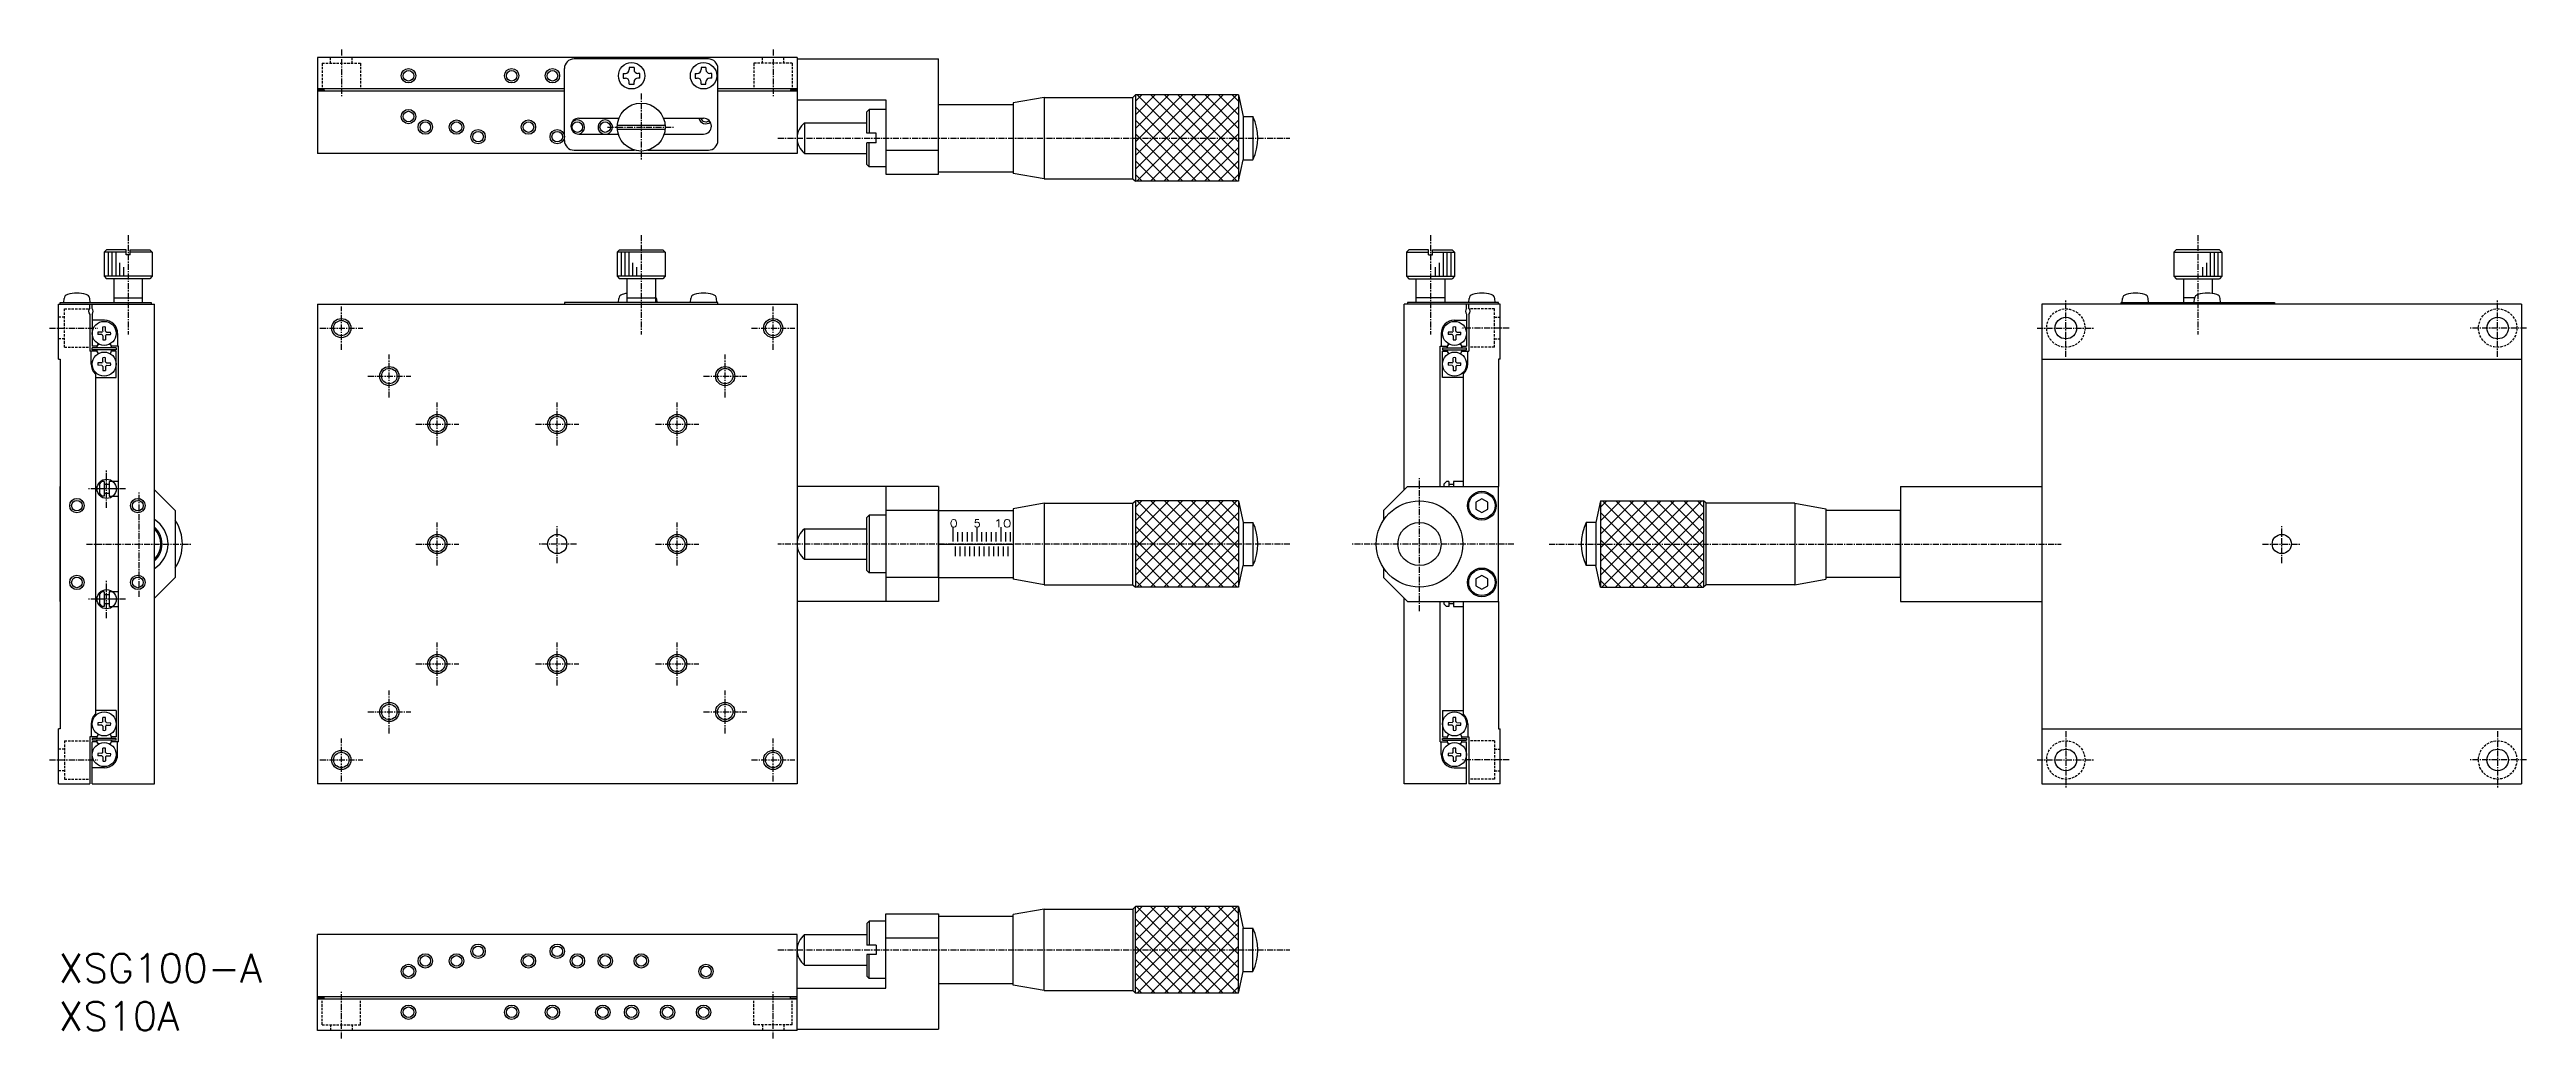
# Model space of a CAD drawing. Extents: x 1627 to 2143, y 388 to 594.
import ezdxf

# ---------------------------------------------------------------- set-up
doc = ezdxf.new("R2010")
doc.units = 0
doc.linetypes.add('CENTER', pattern=[2, 1.25, -0.25, 0.25, -0.25])
doc.linetypes.add('DASHED', pattern=[0.75, 0.5, -0.25])
doc.layers.get('0').update_dxf_attribs({"linetype": 'CONTINUOUS'})
doc.layers.add('CENTER', color=1, linetype='CENTER')
doc.styles.get("Standard").update_dxf_attribs({"font": 'TXT', "bigfont": 'BIGFONT'})

msp = doc.modelspace()

# ---------------------------------------------------------------- linework, layer by layer
at = {"color": 7, "linetype": 'CONTINUOUS'}
for p, q in [((1682.81, 592.3), (1682.81, 572.3)), ((1782.81, 592.3), (1682.81, 592.3)), ((1734.31, 575), (1734.31, 590)), ((1764.31, 592), (1736.31, 592)), ((1746.56, 589), (1746.56, 588)), ((1746.56, 589), (1747.01, 589)), ((1748.81, 590.25), (1747.81, 590.25)), ((1747.81, 590.25), (1747.81, 589.8)), ((1748.81, 590.25), (1748.81, 589.8)), ((1750.06, 589), (1749.61, 589)), ((1750.06, 588), (1750.06, 589)), ((1761.56, 589), (1761.56, 588)), ((1761.56, 589), (1762.01, 589)), ((1763.81, 590.25), (1762.81, 590.25)), ((1762.81, 590.25), (1762.81, 589.8)), ((1763.81, 590.25), (1763.81, 589.8)), ((1765.06, 589), (1764.61, 589)), ((1765.06, 588), (1765.06, 589)), ((1766.31, 575), (1766.31, 590)), ((1782.81, 592.3), (1782.81, 572.3)), ((1782.81, 592), (1812.31, 592)), ((1812.31, 568), (1812.31, 592)), ((1734.31, 585.8), (1682.81, 585.8)), ((1684.21, 585.55), (1682.81, 585.55)), ((1734.31, 585.3), (1682.81, 585.3)), ((1684.21, 585.55), (1684.21, 585.3)), ((1746.56, 588), (1747.01, 588)), ((1747.81, 586.75), (1747.81, 587.2)), ((1747.81, 586.75), (1748.81, 586.75)), ((1748.81, 586.75), (1748.81, 587.2)), ((1750.06, 588), (1749.61, 588)), ((1761.56, 588), (1762.01, 588)), ((1762.81, 586.75), (1762.81, 587.2)), ((1762.81, 586.75), (1763.81, 586.75)), ((1763.81, 586.75), (1763.81, 587.2)), ((1765.06, 588), (1764.61, 588)), ((1782.81, 585.8), (1766.31, 585.8)), ((1782.81, 585.3), (1766.31, 585.3)), ((1781.41, 585.55), (1781.41, 585.3)), ((1781.41, 585.55), (1782.81, 585.55)), ((1782.81, 583.5), (1801.31, 583.5)), ((1801.31, 583.5), (1801.31, 568)), ((1834.31, 584), (1827.81, 582.85)), ((1834.31, 584), (1852.81, 584)), ((1834.31, 584), (1834.31, 567)), ((1852.81, 584), (1853.31, 584.5)), ((1852.81, 567), (1852.81, 584)), ((1874.81, 584.5), (1853.31, 584.5)), ((1874.81, 584.5), (1875.81, 580)), ((1737.31, 579.65), (1745.67, 579.65)), ((1754.96, 579.65), (1763.31, 579.65)), ((1784.38, 578.67), (1797.31, 578.67)), ((1797.31, 581), (1797.81, 581.5)), ((1797.31, 576.5), (1797.31, 581)), ((1801.31, 581.5), (1797.81, 581.5)), ((1812.31, 582.5), (1827.81, 582.5)), ((1827.81, 582.85), (1827.81, 568.14)), ((1875.81, 580), (1875.81, 571)), ((1875.81, 580), (1877.81, 580)), ((1737.31, 576.35), (1745.53, 576.35)), ((1745.33, 578.2), (1755.3, 578.2)), ((1745.33, 577.4), (1755.3, 577.4)), ((1755.1, 576.35), (1763.31, 576.35)), ((1799.31, 576.5), (1797.31, 576.5)), ((1797.31, 570), (1797.31, 574.5)), ((1799.31, 574.5), (1797.31, 574.5)), ((1799.31, 574.5), (1799.31, 576.5)), ((1782.81, 572.3), (1682.81, 572.3)), ((1736.31, 573), (1748.91, 573)), ((1751.71, 573), (1764.31, 573)), ((1784.38, 572.32), (1797.31, 572.32)), ((1797.81, 569.5), (1797.31, 570)), ((1801.31, 569.5), (1797.81, 569.5)), ((1801.31, 573), (1812.31, 573)), ((1801.31, 568), (1812.31, 568)), ((1812.31, 568.5), (1827.81, 568.5)), ((1834.31, 567), (1827.81, 568.14)), ((1874.81, 566.5), (1875.81, 571)), ((1875.81, 571), (1877.81, 571)), ((1834.31, 567), (1852.81, 567)), ((1852.81, 567), (1853.31, 566.5)), ((1874.81, 566.5), (1853.31, 566.5)), ((1638.89, 552.21), (1638.39, 551.71)), ((1638.39, 551.71), (1638.39, 546.71)), ((1642.99, 552.21), (1638.89, 552.21)), ((1642.99, 551.21), (1642.99, 552.21)), ((1643.79, 551.21), (1642.99, 551.21)), ((1643.79, 552.21), (1647.89, 552.21)), ((1643.79, 551.21), (1643.79, 552.21)), ((1647.89, 552.21), (1648.39, 551.71)), ((1648.39, 551.71), (1648.39, 546.71)), ((1745.81, 552.21), (1745.31, 551.71)), ((1745.31, 551.71), (1745.31, 546.71)), ((1745.81, 552.21), (1754.81, 552.21)), ((1754.81, 552.21), (1755.31, 551.71)), ((1755.31, 551.71), (1755.31, 546.71)), ((1910.33, 552.21), (1909.83, 551.71)), ((1909.83, 551.71), (1909.83, 546.71)), ((1914.43, 552.21), (1910.33, 552.21)), ((1914.43, 551.21), (1914.43, 552.21)), ((1914.43, 551.21), (1915.23, 551.21)), ((1915.23, 552.21), (1919.33, 552.21)), ((1915.23, 551.21), (1915.23, 552.21)), ((1919.33, 552.21), (1919.83, 551.71)), ((1919.83, 551.71), (1919.83, 546.71)), ((2070.25, 552.21), (2069.75, 551.71)), ((2069.75, 551.71), (2069.75, 546.71)), ((2079.25, 552.21), (2070.25, 552.21)), ((2079.25, 552.21), (2079.75, 551.71)), ((2079.75, 551.71), (2079.75, 546.71)), ((1638.39, 546.71), (1638.89, 546.21)), ((1647.89, 546.21), (1638.89, 546.21)), ((1640.39, 546.21), (1640.39, 541.21)), ((1640.39, 542.21), (1646.39, 542.21)), ((1646.39, 541.21), (1646.39, 546.21)), ((1648.39, 546.71), (1647.89, 546.21)), ((1745.31, 546.71), (1745.81, 546.21)), ((1754.81, 546.21), (1745.81, 546.21)), ((1747.31, 546.21), (1747.31, 541.21)), ((1747.31, 542.21), (1753.31, 542.21)), ((1753.31, 546.21), (1753.31, 541.21)), ((1755.31, 546.71), (1754.81, 546.21)), ((1909.83, 546.71), (1910.33, 546.21)), ((1910.33, 546.21), (1919.33, 546.21)), ((1911.83, 541.21), (1911.83, 546.21)), ((1917.83, 542.21), (1911.83, 542.21)), ((1917.83, 546.21), (1917.83, 541.21)), ((1919.83, 546.71), (1919.33, 546.21)), ((2069.75, 546.71), (2070.25, 546.21)), ((2070.25, 546.21), (2079.25, 546.21)), ((2071.75, 546.21), (2071.75, 541.21)), ((2074.1, 542.21), (2071.75, 542.21)), ((2077.75, 546.21), (2077.75, 543.14)), ((2079.75, 546.71), (2079.25, 546.21)), ((1628.89, 540.91), (1648.89, 540.91)), ((1628.89, 529.41), (1628.89, 540.91)), ((1629.19, 541.21), (1648.19, 541.21)), ((1629.19, 540.91), (1629.19, 541.21)), ((1629.94, 541.21), (1630.02, 542.06)), ((1635.44, 541.21), (1635.37, 542.06)), ((1635.39, 540.07), (1635.39, 540.91)), ((1635.39, 538.75), (1635.39, 531.11)), ((1635.89, 540.01), (1635.89, 540.91)), ((1635.89, 538.81), (1635.89, 532.11)), ((1638.44, 537.56), (1635.89, 537.56)), ((1648.19, 541.21), (1648.19, 540.91)), ((1648.89, 440.91), (1648.89, 540.91)), ((1682.81, 540.91), (1682.81, 440.91)), ((1682.81, 540.91), (1782.81, 540.91)), ((1766.31, 541.21), (1734.31, 541.21)), ((1734.31, 541.21), (1734.31, 540.91)), ((1745.56, 541.21), (1745.64, 542.06)), ((1753.5, 541.98), (1753.56, 541.21)), ((1760.56, 541.21), (1760.64, 542.06)), ((1766.06, 541.21), (1765.99, 542.06)), ((1766.31, 540.91), (1766.31, 541.21)), ((1782.81, 540.91), (1782.81, 440.91)), ((1929.33, 540.91), (1909.33, 540.91)), ((1909.33, 502.21), (1909.33, 540.91)), ((1929.03, 541.21), (1910.03, 541.21)), ((1910.03, 541.21), (1910.03, 540.91)), ((1919.78, 537.56), (1922.33, 537.56)), ((1922.33, 540.01), (1922.33, 540.91)), ((1922.33, 538.81), (1922.33, 532.11)), ((1922.78, 541.21), (1922.86, 542.06)), ((1922.83, 540.07), (1922.83, 540.91)), ((1922.83, 538.75), (1922.83, 531.11)), ((1928.28, 541.21), (1928.21, 542.06)), ((1929.03, 540.91), (1929.03, 541.21)), ((1929.33, 529.41), (1929.33, 540.91)), ((2042.25, 540.91), (2042.25, 440.91)), ((2142.25, 540.91), (2042.25, 540.91)), ((2058.75, 541.21), (2090.75, 541.21)), ((2058.75, 540.91), (2058.75, 541.21)), ((2059, 541.21), (2059.08, 542.06)), ((2064.5, 541.21), (2064.43, 542.06)), ((2074, 541.21), (2074.08, 542.06)), ((2079.5, 541.21), (2079.43, 542.06)), ((2090.75, 541.21), (2090.75, 540.91)), ((2142.25, 540.91), (2142.25, 440.91)), ((1636.84, 532.11), (1635.89, 532.11)), ((1635.89, 531.41), (1635.89, 531.81)), ((1640.89, 531.81), (1635.89, 531.81)), ((1637.01, 532.41), (1636.84, 532.11)), ((1637.89, 535.09), (1637.07, 535.07)), ((1637.89, 534.54), (1637.07, 534.55)), ((1637.89, 535.09), (1638.06, 535.16)), ((1637.89, 534.54), (1638.06, 534.46)), ((1638.12, 535.29), (1638.06, 535.16)), ((1638.12, 534.33), (1638.06, 534.46)), ((1638.12, 535.29), (1638.13, 536.14)), ((1638.12, 534.33), (1638.13, 533.49)), ((1638.67, 535.29), (1638.65, 536.14)), ((1638.67, 534.33), (1638.65, 533.49)), ((1638.67, 535.29), (1638.73, 535.16)), ((1638.67, 534.33), (1638.73, 534.46)), ((1638.89, 535.09), (1638.73, 535.16)), ((1638.89, 534.54), (1638.73, 534.46)), ((1638.89, 535.09), (1639.72, 535.07)), ((1638.89, 534.54), (1639.72, 534.55)), ((1639.77, 532.41), (1639.94, 532.11)), ((1641.39, 532.11), (1639.94, 532.11)), ((1640.89, 531.81), (1640.89, 531.41)), ((1641.19, 534.81), (1641.19, 532.11)), ((1641.39, 449.71), (1641.39, 532.11)), ((1916.83, 502.91), (1916.83, 532.11)), ((1916.83, 532.11), (1918.28, 532.11)), ((1917.03, 534.81), (1917.03, 532.11)), ((1917.33, 531.81), (1917.33, 531.41)), ((1917.33, 531.81), (1922.33, 531.81)), ((1918.45, 532.41), (1918.28, 532.11)), ((1919.33, 535.09), (1918.51, 535.07)), ((1919.33, 534.54), (1918.51, 534.55)), ((1919.33, 535.09), (1919.5, 535.16)), ((1919.33, 534.54), (1919.5, 534.46)), ((1919.56, 535.29), (1919.5, 535.16)), ((1919.56, 534.33), (1919.5, 534.46)), ((1919.56, 535.29), (1919.57, 536.14)), ((1919.56, 534.33), (1919.57, 533.49)), ((1920.11, 535.29), (1920.09, 536.14)), ((1920.11, 534.33), (1920.09, 533.49)), ((1920.11, 535.29), (1920.17, 535.16)), ((1920.11, 534.33), (1920.17, 534.46)), ((1920.33, 535.09), (1920.17, 535.16)), ((1920.33, 534.54), (1920.17, 534.46)), ((1920.33, 535.09), (1921.16, 535.07)), ((1920.33, 534.54), (1921.16, 534.55)), ((1921.21, 532.41), (1921.38, 532.11)), ((1921.38, 532.11), (1922.33, 532.11)), ((1922.33, 531.41), (1922.33, 531.81)), ((1628.89, 529.41), (1629.24, 529.41)), ((1629.24, 529.41), (1629.24, 452.41)), ((1636.84, 531.11), (1635.39, 531.11)), ((1635.64, 528.41), (1635.64, 531.11)), ((1640.89, 531.41), (1635.89, 531.41)), ((1637.01, 530.82), (1636.84, 531.11)), ((1637.89, 528.69), (1637.07, 528.67)), ((1637.89, 528.14), (1637.07, 528.15)), ((1637.89, 528.69), (1638.06, 528.76)), ((1637.89, 528.14), (1638.06, 528.06)), ((1638.12, 528.89), (1638.06, 528.76)), ((1638.12, 527.93), (1638.06, 528.06)), ((1638.12, 528.89), (1638.13, 529.74)), ((1638.12, 527.93), (1638.13, 527.09)), ((1638.67, 528.89), (1638.65, 529.74)), ((1638.67, 527.93), (1638.65, 527.09)), ((1638.67, 528.89), (1638.73, 528.76)), ((1638.67, 527.93), (1638.73, 528.06)), ((1638.89, 528.69), (1638.73, 528.76)), ((1638.89, 528.14), (1638.73, 528.06)), ((1638.89, 528.69), (1639.72, 528.67)), ((1638.89, 528.14), (1639.72, 528.15)), ((1639.77, 530.82), (1639.94, 531.11)), ((1640.89, 531.11), (1639.94, 531.11)), ((1640.89, 525.61), (1640.89, 531.11)), ((1917.33, 531.41), (1922.33, 531.41)), ((1917.33, 531.11), (1918.28, 531.11)), ((1917.33, 525.61), (1917.33, 531.11)), ((1918.45, 530.82), (1918.28, 531.11)), ((1919.33, 528.69), (1918.51, 528.67)), ((1919.33, 528.14), (1918.51, 528.15)), ((1919.33, 528.69), (1919.5, 528.76)), ((1919.33, 528.14), (1919.5, 528.06)), ((1919.56, 528.89), (1919.5, 528.76)), ((1919.56, 527.93), (1919.5, 528.06)), ((1919.56, 528.89), (1919.57, 529.74)), ((1919.56, 527.93), (1919.57, 527.09)), ((1920.11, 528.89), (1920.09, 529.74)), ((1920.11, 527.93), (1920.09, 527.09)), ((1920.11, 528.89), (1920.17, 528.76)), ((1920.11, 527.93), (1920.17, 528.06)), ((1920.33, 528.69), (1920.17, 528.76)), ((1920.33, 528.14), (1920.17, 528.06)), ((1920.33, 528.69), (1921.16, 528.67)), ((1920.33, 528.14), (1921.16, 528.15)), ((1921.21, 530.82), (1921.38, 531.11)), ((1921.38, 531.11), (1922.83, 531.11)), ((1922.58, 528.41), (1922.58, 531.11)), ((1928.98, 529.41), (1928.98, 502.91)), ((1929.33, 529.41), (1928.98, 529.41)), ((2042.25, 529.41), (2142.25, 529.41)), ((1636.59, 526.33), (1636.59, 455.49)), ((1636.59, 525.61), (1640.89, 525.61)), ((1921.63, 525.61), (1917.33, 525.61)), ((1921.63, 526.33), (1921.63, 502.91)), ((1629.19, 502.91), (1629.24, 502.91)), ((1629.19, 478.91), (1629.19, 502.91)), ((1637.39, 503.41), (1637.89, 503.91)), ((1637.39, 503.41), (1637.39, 501.41)), ((1637.39, 501.41), (1637.89, 500.91)), ((1638.39, 503.91), (1637.89, 503.91)), ((1638.39, 500.91), (1637.89, 500.91)), ((1638.39, 503.91), (1638.39, 500.91)), ((1638.39, 503.41), (1639.39, 503.41)), ((1639.39, 501.41), (1638.39, 501.41)), ((1641.39, 503.91), (1639.39, 503.91)), ((1639.39, 503.91), (1639.39, 500.91)), ((1639.39, 500.91), (1641.39, 500.91)), ((1653.19, 497.91), (1648.89, 502.21)), ((1812.31, 502.91), (1782.81, 502.91)), ((1801.31, 502.91), (1801.31, 478.91)), ((1812.31, 502.91), (1812.31, 478.91)), ((1905.03, 497.91), (1910.03, 502.91)), ((1910.03, 502.91), (1929.03, 502.91)), ((1917.63, 503.41), (1918.13, 503.91)), ((1917.63, 503.41), (1917.63, 502.91)), ((1918.63, 503.91), (1918.13, 503.91)), ((1918.63, 503.91), (1918.63, 502.91)), ((1918.63, 503.41), (1919.63, 503.41)), ((1919.63, 503.91), (1919.63, 502.91)), ((1921.63, 503.91), (1919.63, 503.91)), ((1929.03, 478.91), (1929.03, 502.91)), ((2012.75, 502.91), (2012.75, 478.91)), ((2012.75, 502.91), (2042.25, 502.91)), ((1653.19, 497.91), (1653.19, 483.91)), ((1797.31, 496.41), (1797.81, 496.91)), ((1797.31, 485.41), (1797.31, 496.41)), ((1801.31, 496.91), (1797.81, 496.91)), ((1812.31, 497.91), (1801.31, 497.91)), ((1812.31, 483.91), (1812.31, 497.91)), ((1812.31, 497.91), (1827.81, 497.91)), ((1834.31, 499.41), (1827.81, 498.27)), ((1827.81, 498.27), (1827.81, 483.56)), ((1834.31, 499.41), (1852.81, 499.41)), ((1834.31, 499.41), (1834.31, 482.41)), ((1852.81, 499.41), (1853.31, 499.91)), ((1852.81, 482.41), (1852.81, 499.41)), ((1874.81, 499.91), (1853.31, 499.91)), ((1874.81, 499.91), (1875.81, 495.41)), ((1905.03, 497.91), (1905.03, 495.89)), ((1925.53, 500.36), (1924.28, 499.63)), ((1924.28, 499.63), (1924.28, 498.19)), ((1924.28, 498.19), (1925.53, 497.47)), ((1926.78, 499.63), (1925.53, 500.36)), ((1925.53, 497.47), (1926.78, 498.19)), ((1926.78, 498.19), (1926.78, 499.63)), ((1950.25, 499.91), (1949.25, 495.41)), ((1950.25, 499.91), (1971.75, 499.91)), ((1972.25, 499.41), (1971.75, 499.91)), ((1972.25, 482.41), (1972.25, 499.41)), ((1990.75, 499.41), (1972.25, 499.41)), ((1990.75, 499.41), (1990.75, 482.41)), ((1990.75, 499.41), (1997.25, 498.27)), ((1997.25, 498.27), (1997.25, 483.56)), ((2012.75, 497.91), (1997.25, 497.91)), ((2012.75, 483.91), (2012.75, 497.91)), ((1784.38, 494.09), (1797.31, 494.09)), ((1875.81, 495.41), (1875.81, 486.41)), ((1875.81, 495.41), (1877.81, 495.41)), ((1949.25, 495.41), (1947.25, 495.41)), ((1949.25, 495.41), (1949.25, 486.41)), ((1784.38, 487.74), (1797.31, 487.74)), ((1797.81, 484.91), (1797.31, 485.41)), ((1874.81, 481.91), (1875.81, 486.41)), ((1875.81, 486.41), (1877.81, 486.41)), ((1905.03, 485.94), (1905.03, 483.91)), ((1949.25, 486.41), (1947.25, 486.41)), ((1950.25, 481.91), (1949.25, 486.41)), ((1637.39, 480.41), (1637.89, 480.91)), ((1637.39, 480.41), (1637.39, 478.41)), ((1638.39, 480.91), (1637.89, 480.91)), ((1638.39, 480.91), (1638.39, 477.91)), ((1638.39, 480.41), (1639.39, 480.41)), ((1641.39, 480.91), (1639.39, 480.91)), ((1639.39, 480.91), (1639.39, 477.91)), ((1648.89, 479.61), (1653.19, 483.91)), ((1801.31, 484.91), (1797.81, 484.91)), ((1812.31, 483.91), (1801.31, 483.91)), ((1812.31, 483.91), (1827.81, 483.91)), ((1834.31, 482.41), (1827.81, 483.56)), ((1834.31, 482.41), (1852.81, 482.41)), ((1852.81, 482.41), (1853.31, 481.91)), ((1874.81, 481.91), (1853.31, 481.91)), ((1910.03, 478.91), (1905.03, 483.91)), ((1925.53, 484.36), (1924.28, 483.63)), ((1924.28, 483.63), (1924.28, 482.19)), ((1924.28, 482.19), (1925.53, 481.47)), ((1926.78, 483.63), (1925.53, 484.36)), ((1925.53, 481.47), (1926.78, 482.19)), ((1926.78, 482.19), (1926.78, 483.63)), ((1950.25, 481.91), (1971.75, 481.91)), ((1972.25, 482.41), (1971.75, 481.91)), ((1990.75, 482.41), (1972.25, 482.41)), ((1990.75, 482.41), (1997.25, 483.56)), ((2012.75, 483.91), (1997.25, 483.91)), ((1629.19, 478.91), (1629.24, 478.91)), ((1637.39, 478.41), (1637.89, 477.91)), ((1638.39, 477.91), (1637.89, 477.91)), ((1639.39, 478.41), (1638.39, 478.41)), ((1639.39, 477.91), (1641.39, 477.91)), ((1812.31, 478.91), (1782.81, 478.91)), ((1909.33, 440.91), (1909.33, 479.61)), ((1910.03, 478.91), (1929.03, 478.91)), ((1916.83, 449.71), (1916.83, 478.91)), ((1917.63, 478.91), (1917.63, 478.41)), ((1917.63, 478.41), (1918.13, 477.91)), ((1918.63, 477.91), (1918.13, 477.91)), ((1918.63, 478.91), (1918.63, 477.91)), ((1919.63, 478.41), (1918.63, 478.41)), ((1919.63, 478.91), (1919.63, 477.91)), ((1919.63, 477.91), (1921.63, 477.91)), ((1921.63, 478.91), (1921.63, 455.49)), ((1928.98, 478.91), (1928.98, 452.41)), ((2012.75, 478.91), (2042.25, 478.91)), ((1640.89, 456.21), (1636.59, 456.21)), ((1638.12, 453.89), (1638.13, 454.74)), ((1638.67, 453.89), (1638.65, 454.74)), ((1640.89, 456.21), (1640.89, 450.71)), ((1917.33, 456.21), (1917.33, 450.71)), ((1917.33, 456.21), (1921.63, 456.21)), ((1919.56, 453.89), (1919.57, 454.74)), ((1920.11, 453.89), (1920.09, 454.74)), ((1628.89, 440.91), (1628.89, 452.41)), ((1629.24, 452.41), (1628.89, 452.41)), ((1636.84, 450.71), (1635.39, 450.71)), ((1635.39, 450.71), (1635.39, 440.91)), ((1635.64, 453.41), (1635.64, 450.71)), ((1635.89, 450.41), (1635.89, 450.01)), ((1640.89, 450.41), (1635.89, 450.41)), ((1640.89, 450.01), (1635.89, 450.01)), ((1636.84, 449.71), (1635.89, 449.71)), ((1635.89, 440.91), (1635.89, 449.71)), ((1637.01, 451.01), (1636.84, 450.71)), ((1637.01, 449.42), (1636.84, 449.71)), ((1637.89, 453.69), (1637.07, 453.67)), ((1637.89, 453.14), (1637.07, 453.15)), ((1637.89, 453.69), (1638.06, 453.76)), ((1637.89, 453.14), (1638.06, 453.06)), ((1638.12, 453.89), (1638.06, 453.76)), ((1638.12, 452.93), (1638.06, 453.06)), ((1638.12, 452.93), (1638.13, 452.09)), ((1638.67, 452.93), (1638.65, 452.09)), ((1638.67, 453.89), (1638.73, 453.76)), ((1638.67, 452.93), (1638.73, 453.06)), ((1638.89, 453.69), (1638.73, 453.76)), ((1638.89, 453.14), (1638.73, 453.06)), ((1638.89, 453.69), (1639.72, 453.67)), ((1638.89, 453.14), (1639.72, 453.15)), ((1639.77, 451.01), (1639.94, 450.71)), ((1639.77, 449.42), (1639.94, 449.71)), ((1640.89, 450.71), (1639.94, 450.71)), ((1641.39, 449.71), (1639.94, 449.71)), ((1640.89, 450.01), (1640.89, 450.41)), ((1641.19, 447.01), (1641.19, 449.71)), ((1916.83, 449.71), (1918.28, 449.71)), ((1917.03, 447.01), (1917.03, 449.71)), ((1917.33, 450.71), (1918.28, 450.71)), ((1917.33, 450.01), (1917.33, 450.41)), ((1917.33, 450.41), (1922.33, 450.41)), ((1917.33, 450.01), (1922.33, 450.01)), ((1918.45, 451.01), (1918.28, 450.71)), ((1918.45, 449.42), (1918.28, 449.71)), ((1919.33, 453.69), (1918.51, 453.67)), ((1919.33, 453.14), (1918.51, 453.15)), ((1919.33, 453.69), (1919.5, 453.76)), ((1919.33, 453.14), (1919.5, 453.06)), ((1919.56, 453.89), (1919.5, 453.76)), ((1919.56, 452.93), (1919.5, 453.06)), ((1919.56, 452.93), (1919.57, 452.09)), ((1920.11, 452.93), (1920.09, 452.09)), ((1920.11, 453.89), (1920.17, 453.76)), ((1920.11, 452.93), (1920.17, 453.06)), ((1920.33, 453.69), (1920.17, 453.76)), ((1920.33, 453.14), (1920.17, 453.06)), ((1920.33, 453.69), (1921.16, 453.67)), ((1920.33, 453.14), (1921.16, 453.15)), ((1921.21, 451.01), (1921.38, 450.71)), ((1921.21, 449.42), (1921.38, 449.71)), ((1921.38, 450.71), (1922.83, 450.71)), ((1921.38, 449.71), (1922.33, 449.71)), ((1922.33, 450.41), (1922.33, 450.01)), ((1922.33, 440.91), (1922.33, 449.71)), ((1922.58, 453.41), (1922.58, 450.71)), ((1922.83, 450.71), (1922.83, 440.91)), ((1928.98, 452.41), (1929.33, 452.41)), ((1929.33, 440.91), (1929.33, 452.41)), ((2042.25, 452.41), (2142.25, 452.41)), ((1638.44, 444.26), (1635.89, 444.26)), ((1637.89, 447.29), (1637.07, 447.27)), ((1637.89, 446.74), (1637.07, 446.75)), ((1637.89, 447.29), (1638.06, 447.36)), ((1637.89, 446.74), (1638.06, 446.66)), ((1638.12, 447.49), (1638.06, 447.36)), ((1638.12, 446.53), (1638.06, 446.66)), ((1638.12, 447.49), (1638.13, 448.34)), ((1638.12, 446.53), (1638.13, 445.69)), ((1638.67, 447.49), (1638.65, 448.34)), ((1638.67, 446.53), (1638.65, 445.69)), ((1638.67, 447.49), (1638.73, 447.36)), ((1638.67, 446.53), (1638.73, 446.66)), ((1638.89, 447.29), (1638.73, 447.36)), ((1638.89, 446.74), (1638.73, 446.66)), ((1638.89, 447.29), (1639.72, 447.27)), ((1638.89, 446.74), (1639.72, 446.75)), ((1919.33, 447.29), (1918.51, 447.27)), ((1919.33, 446.74), (1918.51, 446.75)), ((1919.33, 447.29), (1919.5, 447.36)), ((1919.33, 446.74), (1919.5, 446.66)), ((1919.56, 447.49), (1919.5, 447.36)), ((1919.56, 446.53), (1919.5, 446.66)), ((1919.56, 447.49), (1919.57, 448.34)), ((1919.56, 446.53), (1919.57, 445.69)), ((1919.78, 444.26), (1922.33, 444.26)), ((1920.11, 447.49), (1920.09, 448.34)), ((1920.11, 446.53), (1920.09, 445.69)), ((1920.11, 447.49), (1920.17, 447.36)), ((1920.11, 446.53), (1920.17, 446.66)), ((1920.33, 447.29), (1920.17, 447.36)), ((1920.33, 446.74), (1920.17, 446.66)), ((1920.33, 447.29), (1921.16, 447.27)), ((1920.33, 446.74), (1921.16, 446.75)), ((1628.89, 440.91), (1635.39, 440.91)), ((1635.89, 440.91), (1648.89, 440.91)), ((1782.81, 440.91), (1682.81, 440.91)), ((1922.33, 440.91), (1909.33, 440.91)), ((1929.33, 440.91), (1922.83, 440.91)), ((2042.25, 440.91), (2142.25, 440.91)), ((1801.31, 398.33), (1801.31, 413.83)), ((1801.31, 413.83), (1812.31, 413.83)), ((1812.31, 413.83), (1812.31, 389.83)), ((1812.31, 413.33), (1827.81, 413.33)), ((1834.31, 414.83), (1827.81, 413.68)), ((1827.81, 398.97), (1827.81, 413.68)), ((1834.31, 414.83), (1852.81, 414.83)), ((1834.31, 397.83), (1834.31, 414.83)), ((1852.81, 414.83), (1853.31, 415.33)), ((1852.81, 414.83), (1852.81, 397.83)), ((1874.81, 415.33), (1853.31, 415.33)), ((1874.81, 415.33), (1875.81, 410.83)), ((1682.81, 389.53), (1682.81, 409.53)), ((1782.81, 409.53), (1682.81, 409.53)), ((1782.81, 389.53), (1782.81, 409.53)), ((1784.38, 409.5), (1797.31, 409.5)), ((1797.81, 412.33), (1797.31, 411.83)), ((1797.31, 411.83), (1797.31, 407.33)), ((1801.31, 412.33), (1797.81, 412.33)), ((1801.31, 408.83), (1812.31, 408.83)), ((1875.81, 401.83), (1875.81, 410.83)), ((1875.81, 410.83), (1877.81, 410.83)), ((1784.38, 403.15), (1797.31, 403.15)), ((1799.31, 407.33), (1797.31, 407.33)), ((1797.31, 405.33), (1797.31, 400.83)), ((1799.31, 405.33), (1797.31, 405.33)), ((1799.31, 407.33), (1799.31, 405.33)), ((1782.81, 398.33), (1801.31, 398.33)), ((1797.31, 400.83), (1797.81, 400.33)), ((1801.31, 400.33), (1797.81, 400.33)), ((1812.31, 399.33), (1827.81, 399.33)), ((1834.31, 397.83), (1827.81, 398.97)), ((1834.31, 397.83), (1852.81, 397.83)), ((1852.81, 397.83), (1853.31, 397.33)), ((1874.81, 397.33), (1875.81, 401.83)), ((1875.81, 401.83), (1877.81, 401.83)), ((1782.81, 396.53), (1682.81, 396.53)), ((1684.21, 396.28), (1682.81, 396.28)), ((1782.81, 396.03), (1682.81, 396.03)), ((1684.21, 396.28), (1684.21, 396.53)), ((1781.41, 396.28), (1781.41, 396.53)), ((1781.41, 396.28), (1782.81, 396.28)), ((1874.81, 397.33), (1853.31, 397.33)), ((1782.81, 389.53), (1682.81, 389.53)), ((1782.81, 389.83), (1812.31, 389.83))]:
    msp.add_line(p, q, dxfattribs=at)
at = {"color": 3, "linetype": 'DASHED'}
for p, q in [((1683.81, 591.1), (1683.81, 585.8)), ((1683.81, 591.1), (1691.81, 591.1)), ((1685.56, 591.1), (1685.56, 592.3)), ((1690.06, 591.1), (1690.06, 592.3)), ((1691.81, 591.1), (1691.81, 585.8)), ((1773.81, 591.1), (1773.81, 585.8)), ((1781.81, 591.1), (1773.81, 591.1)), ((1775.56, 591.1), (1775.56, 592.3)), ((1780.06, 591.1), (1780.06, 592.3)), ((1781.81, 591.1), (1781.81, 585.8)), ((1630.09, 538.16), (1628.89, 538.16)), ((1630.09, 539.91), (1635.28, 539.91)), ((1630.09, 531.91), (1630.09, 539.91)), ((1928.13, 539.91), (1922.95, 539.91)), ((1928.13, 531.91), (1928.13, 539.91)), ((1928.13, 538.16), (1929.33, 538.16)), ((1630.09, 533.66), (1628.89, 533.66)), ((1630.09, 531.91), (1635.39, 531.91)), ((1928.13, 531.91), (1922.83, 531.91)), ((1928.13, 533.66), (1929.33, 533.66)), ((1630.09, 449.91), (1635.39, 449.91)), ((1630.09, 449.91), (1630.09, 441.91)), ((1928.13, 449.91), (1922.83, 449.91)), ((1928.13, 449.91), (1928.13, 441.91)), ((1630.09, 448.16), (1628.89, 448.16)), ((1928.13, 448.16), (1929.33, 448.16)), ((1630.09, 443.66), (1628.89, 443.66)), ((1630.09, 441.91), (1635.39, 441.91)), ((1928.13, 441.91), (1922.83, 441.91)), ((1928.13, 443.66), (1929.33, 443.66)), ((1683.81, 390.73), (1683.81, 396.03)), ((1691.81, 390.73), (1691.81, 396.03)), ((1773.81, 390.73), (1773.81, 396.03)), ((1781.81, 390.73), (1781.81, 396.03)), ((1683.81, 390.73), (1691.81, 390.73)), ((1685.56, 390.73), (1685.56, 389.53)), ((1690.06, 390.73), (1690.06, 389.53)), ((1781.81, 390.73), (1773.81, 390.73)), ((1775.56, 390.73), (1775.56, 389.53)), ((1780.06, 390.73), (1780.06, 389.53))]:
    msp.add_line(p, q, dxfattribs=at)
at = {"color": 3, "linetype": 'CONTINUOUS'}
for p, q in [((1853.31, 583.18), (1854.63, 584.5)), ((1853.31, 580.35), (1857.46, 584.5)), ((1853.31, 577.52), (1860.29, 584.5)), ((1853.31, 574.7), (1863.12, 584.5)), ((1853.31, 571.87), (1865.94, 584.5)), ((1853.31, 569.04), (1868.77, 584.5)), ((1853.31, 584.5), (1853.31, 566.5)), ((1853.6, 566.5), (1871.6, 584.5)), ((1853.7, 584.5), (1871.7, 566.5)), ((1856.43, 566.5), (1874.43, 584.5)), ((1856.53, 584.5), (1874.53, 566.5)), ((1859.36, 584.5), (1874.81, 569.04)), ((1862.18, 584.5), (1874.81, 571.87)), ((1865.01, 584.5), (1874.81, 574.7)), ((1867.84, 584.5), (1874.81, 577.52)), ((1870.67, 584.5), (1874.81, 580.35)), ((1873.5, 584.5), (1874.81, 583.18)), ((1874.81, 584.5), (1874.81, 566.5)), ((1784.38, 578.67), (1784.38, 572.32)), ((1797.81, 581.5), (1797.81, 576.5)), ((1853.31, 582.05), (1868.87, 566.5)), ((1853.31, 579.23), (1866.04, 566.5)), ((1859.26, 566.5), (1874.81, 582.05)), ((1862.09, 566.5), (1874.81, 579.23)), ((1877.81, 580), (1877.81, 571)), ((1797.81, 569.5), (1797.81, 574.5)), ((1853.31, 576.4), (1863.21, 566.5)), ((1853.31, 573.57), (1860.38, 566.5)), ((1864.91, 566.5), (1874.81, 576.4)), ((1867.74, 566.5), (1874.81, 573.57)), ((1853.31, 570.74), (1857.56, 566.5)), ((1853.31, 567.91), (1854.73, 566.5)), ((1870.57, 566.5), (1874.81, 570.74)), ((1873.4, 566.5), (1874.81, 567.91)), ((1642.99, 551.71), (1638.39, 551.71)), ((1639.19, 551.71), (1639.19, 546.71)), ((1639.99, 551.71), (1639.99, 546.71)), ((1640.79, 551.71), (1640.79, 546.71)), ((1641.59, 549.53), (1641.59, 546.71)), ((1642.39, 548.62), (1642.39, 546.71)), ((1648.39, 551.71), (1643.79, 551.71)), ((1755.31, 551.71), (1745.31, 551.71)), ((1746.11, 551.71), (1746.11, 546.71)), ((1746.91, 551.71), (1746.91, 546.71)), ((1747.71, 551.71), (1747.71, 546.71)), ((1748.51, 549.53), (1748.51, 546.71)), ((1749.31, 548.62), (1749.31, 546.71)), ((1909.83, 551.71), (1914.43, 551.71)), ((1915.23, 551.71), (1919.83, 551.71)), ((1915.83, 548.62), (1915.83, 546.71)), ((1916.63, 549.53), (1916.63, 546.71)), ((1917.43, 551.71), (1917.43, 546.71)), ((1918.23, 551.71), (1918.23, 546.71)), ((1919.03, 551.71), (1919.03, 546.71)), ((2069.75, 551.71), (2079.75, 551.71)), ((2075.75, 548.62), (2075.75, 546.71)), ((2076.55, 549.53), (2076.55, 546.71)), ((2077.35, 551.71), (2077.35, 546.71)), ((2078.15, 551.71), (2078.15, 546.71)), ((2078.95, 551.71), (2078.95, 546.71)), ((1648.39, 546.71), (1638.39, 546.71)), ((1755.31, 546.71), (1745.31, 546.71)), ((1909.83, 546.71), (1919.83, 546.71)), ((2069.75, 546.71), (2079.75, 546.71)), ((1797.81, 496.91), (1797.81, 484.91)), ((1853.31, 498.6), (1854.63, 499.91)), ((1853.31, 495.77), (1857.46, 499.91)), ((1853.31, 492.94), (1860.29, 499.91)), ((1853.31, 490.11), (1863.12, 499.91)), ((1853.31, 487.28), (1865.94, 499.91)), ((1853.31, 484.45), (1868.77, 499.91)), ((1853.31, 499.91), (1853.31, 481.91)), ((1853.31, 497.47), (1868.87, 481.91)), ((1853.6, 481.91), (1871.6, 499.91)), ((1853.7, 499.91), (1871.7, 481.91)), ((1856.43, 481.91), (1874.43, 499.91)), ((1856.53, 499.91), (1874.53, 481.91)), ((1859.26, 481.91), (1874.81, 497.47)), ((1859.36, 499.91), (1874.81, 484.45)), ((1862.18, 499.91), (1874.81, 487.28)), ((1865.01, 499.91), (1874.81, 490.11)), ((1867.84, 499.91), (1874.81, 492.94)), ((1870.67, 499.91), (1874.81, 495.77)), ((1873.5, 499.91), (1874.81, 498.6)), ((1874.81, 499.91), (1874.81, 481.91)), ((1951.57, 499.91), (1950.25, 498.6)), ((1954.4, 499.91), (1950.25, 495.77)), ((1957.23, 499.91), (1950.25, 492.94)), ((1960.05, 499.91), (1950.25, 490.11)), ((1962.88, 499.91), (1950.25, 487.28)), ((1965.71, 499.91), (1950.25, 484.45)), ((1950.25, 499.91), (1950.25, 481.91)), ((1965.81, 481.91), (1950.25, 497.47)), ((1968.54, 499.91), (1950.54, 481.91)), ((1968.64, 481.91), (1950.64, 499.91)), ((1971.37, 499.91), (1953.37, 481.91)), ((1971.47, 481.91), (1953.47, 499.91)), ((1971.75, 497.47), (1956.2, 481.91)), ((1971.75, 484.45), (1956.29, 499.91)), ((1971.75, 487.28), (1959.12, 499.91)), ((1971.75, 490.11), (1961.95, 499.91)), ((1971.75, 492.94), (1964.78, 499.91)), ((1971.75, 495.77), (1967.61, 499.91)), ((1971.75, 498.6), (1970.44, 499.91)), ((1971.75, 499.91), (1971.75, 481.91)), ((1784.38, 494.09), (1784.38, 487.74)), ((1812.31, 490.91), (1827.81, 490.91)), ((1815.31, 491.41), (1815.31, 494.41)), ((1816.31, 491.41), (1816.31, 493.41)), ((1817.31, 491.41), (1817.31, 493.41)), ((1818.31, 491.41), (1818.31, 493.41)), ((1819.31, 491.41), (1819.31, 493.41)), ((1820.31, 491.41), (1820.31, 494.41)), ((1821.31, 491.41), (1821.31, 493.41)), ((1822.31, 491.41), (1822.31, 493.41)), ((1823.31, 491.41), (1823.31, 493.41)), ((1824.31, 491.41), (1824.31, 493.41)), ((1825.31, 491.41), (1825.31, 494.41)), ((1826.31, 491.41), (1826.31, 493.41)), ((1827.31, 491.41), (1827.31, 493.41)), ((1853.31, 494.64), (1866.04, 481.91)), ((1853.31, 491.81), (1863.21, 481.91)), ((1862.09, 481.91), (1874.81, 494.64)), ((1864.91, 481.91), (1874.81, 491.81)), ((1877.81, 495.41), (1877.81, 486.41)), ((1947.25, 495.41), (1947.25, 486.41)), ((1962.98, 481.91), (1950.25, 494.64)), ((1960.15, 481.91), (1950.25, 491.81)), ((1971.75, 494.64), (1959.02, 481.91)), ((1971.75, 491.81), (1961.85, 481.91)), ((1815.81, 488.41), (1815.81, 490.41)), ((1816.81, 488.41), (1816.81, 490.41)), ((1817.81, 488.41), (1817.81, 490.41)), ((1818.81, 488.41), (1818.81, 490.41)), ((1819.81, 488.41), (1819.81, 490.41)), ((1820.81, 488.41), (1820.81, 490.41)), ((1821.81, 488.41), (1821.81, 490.41)), ((1822.81, 488.41), (1822.81, 490.41)), ((1822.81, 488.41), (1822.81, 490.41)), ((1823.81, 488.41), (1823.81, 490.41)), ((1824.81, 488.41), (1824.81, 490.41)), ((1825.81, 488.41), (1825.81, 490.41)), ((1826.81, 488.41), (1826.81, 490.41)), ((1826.81, 488.41), (1826.81, 490.41)), ((1853.31, 488.98), (1860.38, 481.91)), ((1853.31, 486.16), (1857.56, 481.91)), ((1867.74, 481.91), (1874.81, 488.98)), ((1870.57, 481.91), (1874.81, 486.16)), ((1957.32, 481.91), (1950.25, 488.98)), ((1954.49, 481.91), (1950.25, 486.16)), ((1971.75, 488.98), (1964.68, 481.91)), ((1971.75, 486.16), (1967.51, 481.91)), ((1853.31, 483.33), (1854.73, 481.91)), ((1873.4, 481.91), (1874.81, 483.33)), ((1951.67, 481.91), (1950.25, 483.33)), ((1971.75, 483.33), (1970.34, 481.91)), ((1853.31, 399.77), (1868.87, 415.33)), ((1853.31, 402.6), (1866.04, 415.33)), ((1853.31, 405.43), (1863.21, 415.33)), ((1853.31, 408.26), (1860.38, 415.33)), ((1853.31, 411.08), (1857.56, 415.33)), ((1853.31, 413.91), (1854.73, 415.33)), ((1853.31, 397.33), (1853.31, 415.33)), ((1853.6, 415.33), (1871.6, 397.33)), ((1853.7, 397.33), (1871.7, 415.33)), ((1856.43, 415.33), (1874.43, 397.33)), ((1856.53, 397.33), (1874.53, 415.33)), ((1859.26, 415.33), (1874.81, 399.77)), ((1862.09, 415.33), (1874.81, 402.6)), ((1864.91, 415.33), (1874.81, 405.43)), ((1867.74, 415.33), (1874.81, 408.26)), ((1870.57, 415.33), (1874.81, 411.08)), ((1873.4, 415.33), (1874.81, 413.91)), ((1874.81, 397.33), (1874.81, 415.33)), ((1784.38, 403.15), (1784.38, 409.5)), ((1797.81, 412.33), (1797.81, 407.33)), ((1853.31, 412.79), (1868.77, 397.33)), ((1853.31, 409.96), (1865.94, 397.33)), ((1859.36, 397.33), (1874.81, 412.79)), ((1862.18, 397.33), (1874.81, 409.96)), ((1877.81, 401.83), (1877.81, 410.83)), ((1797.81, 400.33), (1797.81, 405.33)), ((1853.31, 407.13), (1863.12, 397.33)), ((1853.31, 404.3), (1860.29, 397.33)), ((1865.01, 397.33), (1874.81, 407.13)), ((1867.84, 397.33), (1874.81, 404.3)), ((1853.31, 401.47), (1857.46, 397.33)), ((1853.31, 398.64), (1854.63, 397.33)), ((1870.67, 397.33), (1874.81, 401.47)), ((1873.5, 397.33), (1874.81, 398.64))]:
    msp.add_line(p, q, dxfattribs=at)
for centre, radius in [((1701.81, 588.5), 1.5), ((1723.31, 588.5), 1.5), ((1731.81, 588.5), 1.5), ((1701.81, 580), 1.5), ((1705.31, 577.8), 1.5), ((1711.81, 577.8), 1.5), ((1726.81, 577.8), 1.5), ((1716.31, 575.8), 1.5), ((1732.81, 575.8), 1.5), ((1687.81, 535.91), 2), ((1777.81, 535.91), 2), ((1697.81, 525.91), 2), ((1767.81, 525.91), 2), ((1707.81, 515.91), 2), ((1732.81, 515.91), 2), ((1757.81, 515.91), 2), ((1638.89, 502.41), 2), ((1632.69, 498.91), 1.5), ((1645.39, 498.91), 1.5), ((1707.81, 490.91), 2), ((1757.81, 490.91), 2), ((1632.69, 482.91), 1.5), ((1638.89, 479.41), 2), ((1645.39, 482.91), 1.5), ((1707.81, 465.91), 2), ((1732.81, 465.91), 2), ((1757.81, 465.91), 2), ((1697.81, 455.91), 2), ((1767.81, 455.91), 2), ((1687.81, 445.91), 2), ((1777.81, 445.91), 2), ((1701.81, 401.83), 1.5), ((1705.31, 404.03), 1.5), ((1711.81, 404.03), 1.5), ((1716.31, 406.03), 1.5), ((1726.81, 404.03), 1.5), ((1732.81, 406.03), 1.5), ((1737.01, 404.03), 1.5), ((1742.81, 404.03), 1.5), ((1750.31, 404.03), 1.5), ((1763.81, 401.83), 1.5), ((1701.81, 393.33), 1.5), ((1723.31, 393.33), 1.5), ((1731.81, 393.33), 1.5), ((1742.31, 393.33), 1.5), ((1748.31, 393.33), 1.5), ((1755.81, 393.33), 1.5), ((1763.31, 393.33), 1.5)]:
    msp.add_circle(centre, radius, dxfattribs=at)
at = {"color": 7, "linetype": 'CONTINUOUS'}
for centre, radius in [((1701.81, 588.5), 1.1), ((1723.31, 588.5), 1.1), ((1731.81, 588.5), 1.1), ((1748.31, 588.5), 2.75), ((1763.31, 588.5), 2.75), ((1701.81, 580), 1.1), ((1705.31, 577.8), 1.1), ((1711.81, 577.8), 1.1), ((1726.81, 577.8), 1.1), ((1737.01, 577.8), 1.1), ((1742.81, 577.8), 1.1), ((1750.31, 577.8), 5), ((1716.31, 575.8), 1.1), ((1732.81, 575.8), 1.1), ((1638.39, 534.81), 2.5), ((1687.81, 535.91), 1.6), ((1777.81, 535.91), 1.6), ((1919.83, 534.81), 2.5), ((2047.25, 535.91), 2.25), ((2137.25, 535.91), 2.25), ((1638.39, 528.41), 2.5), ((1697.81, 525.91), 1.6), ((1767.81, 525.91), 1.6), ((1919.83, 528.41), 2.5), ((1707.81, 515.91), 1.6), ((1732.81, 515.91), 1.6), ((1757.81, 515.91), 1.6), ((1925.53, 498.91), 3), ((1925.53, 498.91), 2.75), ((1632.69, 498.91), 1.1), ((1645.39, 498.91), 1.1), ((1912.53, 490.91), 9), ((1707.81, 490.91), 1.6), ((1732.81, 490.91), 2), ((1757.81, 490.91), 1.6), ((1912.53, 490.91), 4.5), ((2092.25, 490.91), 2), ((1925.53, 482.91), 3), ((1925.53, 482.91), 2.75), ((1632.69, 482.91), 1.1), ((1645.39, 482.91), 1.1), ((1707.81, 465.91), 1.6), ((1732.81, 465.91), 1.6), ((1757.81, 465.91), 1.6), ((1638.39, 453.41), 2.5), ((1697.81, 455.91), 1.6), ((1767.81, 455.91), 1.6), ((1919.83, 453.41), 2.5), ((1638.39, 447.01), 2.5), ((1919.83, 447.01), 2.5), ((1687.81, 445.91), 1.6), ((1777.81, 445.91), 1.6), ((2047.25, 445.91), 2.25), ((2137.25, 445.91), 2.25), ((1701.81, 401.83), 1.1), ((1705.31, 404.03), 1.1), ((1711.81, 404.03), 1.1), ((1716.31, 406.03), 1.1), ((1726.81, 404.03), 1.1), ((1732.81, 406.03), 1.1), ((1737.01, 404.03), 1.1), ((1742.81, 404.03), 1.1), ((1750.31, 404.03), 1.1), ((1763.81, 401.83), 1.1), ((1701.81, 393.33), 1.1), ((1723.31, 393.33), 1.1), ((1731.81, 393.33), 1.1), ((1742.31, 393.33), 1.1), ((1748.31, 393.33), 1.1), ((1755.81, 393.33), 1.1), ((1763.31, 393.33), 1.1)]:
    msp.add_circle(centre, radius, dxfattribs=at)
at = {"color": 3, "linetype": 'DASHED'}
for centre in [(2047.25, 535.91), (2137.25, 535.91), (2047.25, 445.91), (2137.25, 445.91)]:
    msp.add_circle(centre, 4, dxfattribs=at)
at = {"color": 7, "linetype": 'CONTINUOUS'}
for centre, radius, start, end in [((1736.31, 590), 2, 90, 180), ((1747.01, 589.8), 0.8, 270, 0), ((1749.61, 589.8), 0.8, 180, 270), ((1762.01, 589.8), 0.8, 270, 0), ((1764.61, 589.8), 0.8, 180, 270), ((1764.31, 590), 2, 0, 90), ((1747.01, 587.2), 0.8, 0, 90), ((1749.61, 587.2), 0.8, 90, 180), ((1762.01, 587.2), 0.8, 0, 90), ((1764.61, 587.2), 0.8, 90, 180), ((1737.31, 578), 1.65, 90, 270), ((1763.81, 580), 1.1, 198.5529, 308.8369), ((1763.31, 578), 1.65, 270, 90), ((1786.81, 575.5), 4, 127.4626, 232.5374), ((1868.19, 575.5), 10.62, 334.9424, 25.0576), ((1736.31, 575), 2, 180, 270), ((1764.31, 575), 2, 270, 0), ((1631.01, 541.97), 1, 106.257, 175), ((1632.69, 536.21), 7, 73.743, 106.257), ((1634.37, 541.97), 1, 5, 73.743), ((1746.63, 541.97), 1, 106.257, 175), ((1748.31, 536.21), 7, 98.2132, 106.257), ((1752.68, 541.91), 0.821, 5, 39.3338), ((1761.63, 541.97), 1, 106.257, 175), ((1763.31, 536.21), 7, 73.743, 106.257), ((1764.99, 541.97), 1, 5, 73.743), ((1923.85, 541.97), 1, 106.257, 175), ((1925.53, 536.21), 7, 73.743, 106.257), ((1927.21, 541.97), 1, 5, 73.743), ((2060.07, 541.97), 1, 106.257, 175), ((2061.75, 536.21), 7, 73.743, 106.257), ((2063.43, 541.97), 1, 5, 73.743), ((2075.07, 541.97), 1, 106.257, 175), ((2076.75, 536.21), 7, 73.743, 106.257), ((2078.43, 541.97), 1, 5, 73.743), ((1636.14, 539.41), 1, 138.5904, 221.4096), ((1635.09, 539.41), 1, 323.1301, 36.8699), ((1638.44, 534.81), 2.75, 0, 90), ((1919.78, 534.81), 2.75, 90, 180), ((1923.13, 539.41), 1, 143.1301, 216.8699), ((1922.08, 539.41), 1, 318.5904, 41.4096), ((1638.39, 531.61), 1.59, 140.1512, 172.7624), ((1638.51, 531.5), 1.75, 139.676, 148.6217), ((1638.39, 534.81), 1.35, 168.8959, 191.1041), ((1638.39, 534.81), 1.35, 78.8959, 101.1041), ((1638.39, 534.81), 1.35, 258.8959, 281.1041), ((1638.39, 531.61), 1.59, 7.2376, 39.8488), ((1638.28, 531.5), 1.75, 31.3783, 40.324), ((1638.39, 534.81), 1.35, 348.8959, 11.1041), ((1919.83, 531.61), 1.59, 140.1512, 172.7624), ((1919.95, 531.5), 1.75, 139.676, 148.6217), ((1919.83, 534.81), 1.35, 168.8959, 191.1041), ((1919.83, 534.81), 1.35, 78.8959, 101.1041), ((1919.83, 534.81), 1.35, 258.8959, 281.1041), ((1919.83, 531.61), 1.59, 7.2376, 39.8488), ((1919.72, 531.5), 1.75, 31.3783, 40.324), ((1919.83, 534.81), 1.35, 348.8959, 11.1041), ((1638.39, 528.41), 2.75, 180, 229.1148), ((1638.39, 531.61), 1.59, 187.2376, 219.8488), ((1638.51, 531.73), 1.75, 211.3783, 220.324), ((1638.39, 528.41), 1.35, 168.8959, 191.1041), ((1638.39, 528.41), 1.35, 78.8959, 101.1041), ((1638.39, 528.41), 1.35, 258.8959, 281.1041), ((1638.39, 531.61), 1.59, 320.1512, 352.7624), ((1638.28, 531.73), 1.75, 319.676, 328.6217), ((1638.39, 528.41), 1.35, 348.8959, 11.1041), ((1919.83, 531.61), 1.59, 187.2376, 219.8488), ((1919.95, 531.73), 1.75, 211.3783, 220.324), ((1919.83, 528.41), 1.35, 168.8959, 191.1041), ((1919.83, 528.41), 1.35, 78.8959, 101.1041), ((1919.83, 528.41), 1.35, 258.8959, 281.1041), ((1919.83, 531.61), 1.59, 320.1512, 352.7624), ((1919.72, 531.73), 1.75, 319.676, 328.6217), ((1919.83, 528.41), 1.35, 348.8959, 11.1041), ((1919.83, 528.41), 2.75, 310.8852, 0), ((1645.69, 490.91), 6, 302.231, 57.769), ((1645.69, 490.91), 9, 326.4427, 33.5573), ((1645.69, 490.91), 4.5, 315.3254, 44.6746), ((1786.81, 490.91), 4, 127.4626, 232.5374), ((1868.19, 490.91), 10.62, 334.9424, 25.0576), ((1956.88, 490.91), 10.62, 154.9424, 205.0576), ((1638.39, 453.41), 2.75, 130.8852, 180), ((1638.39, 453.41), 1.35, 78.8959, 101.1041), ((1919.83, 453.41), 1.35, 78.8959, 101.1041), ((1919.83, 453.41), 2.75, 0, 49.1148), ((1638.39, 450.21), 1.59, 140.1512, 172.7624), ((1638.39, 450.21), 1.59, 187.2376, 219.8488), ((1638.51, 450.1), 1.75, 139.676, 148.6217), ((1638.51, 450.33), 1.75, 211.3783, 220.324), ((1638.39, 453.41), 1.35, 168.8959, 191.1041), ((1638.39, 453.41), 1.35, 258.8959, 281.1041), ((1638.39, 450.21), 1.59, 7.2376, 39.8488), ((1638.28, 450.1), 1.75, 31.3783, 40.324), ((1638.39, 450.21), 1.59, 320.1512, 352.7624), ((1638.28, 450.33), 1.75, 319.676, 328.6217), ((1638.39, 453.41), 1.35, 348.8959, 11.1041), ((1919.83, 450.21), 1.59, 140.1512, 172.7624), ((1919.83, 450.21), 1.59, 187.2376, 219.8488), ((1919.95, 450.1), 1.75, 139.676, 148.6217), ((1919.95, 450.33), 1.75, 211.3783, 220.324), ((1919.83, 453.41), 1.35, 168.8959, 191.1041), ((1919.83, 453.41), 1.35, 258.8959, 281.1041), ((1919.83, 450.21), 1.59, 7.2376, 39.8488), ((1919.72, 450.1), 1.75, 31.3783, 40.324), ((1919.83, 450.21), 1.59, 320.1512, 352.7624), ((1919.72, 450.33), 1.75, 319.676, 328.6217), ((1919.83, 453.41), 1.35, 348.8959, 11.1041), ((1638.39, 447.01), 1.35, 168.8959, 191.1041), ((1638.39, 447.01), 1.35, 78.8959, 101.1041), ((1638.39, 447.01), 1.35, 258.8959, 281.1041), ((1638.44, 447.01), 2.75, 270, 0), ((1638.39, 447.01), 1.35, 348.8959, 11.1041), ((1919.78, 447.01), 2.75, 180, 270), ((1919.83, 447.01), 1.35, 168.8959, 191.1041), ((1919.83, 447.01), 1.35, 78.8959, 101.1041), ((1919.83, 447.01), 1.35, 258.8959, 281.1041), ((1919.83, 447.01), 1.35, 348.8959, 11.1041), ((1786.81, 406.33), 4, 127.4626, 232.5374), ((1868.19, 406.33), 10.62, 334.9424, 25.0576)]:
    msp.add_arc(centre, radius, start, end, dxfattribs=at)
at = {"color": 3, "linetype": 'CONTINUOUS'}
for centre, radius, start, end in [((1737.01, 577.8), 1.5, 284.8354, 142.1502), ((1742.81, 577.8), 1.5, 284.8354, 255.1646), ((1763.81, 580), 1.5, 193.4933, 308.3175), ((1645.69, 490.91), 4.75, 312.3521, 47.6479)]:
    msp.add_arc(centre, radius, start, end, dxfattribs=at)
at = {"layer": 'CENTER', "color": 1, "linetype": 'CENTER'}
for p, q in [((1687.81, 593.96), (1687.81, 584.14)), ((1777.81, 593.96), (1777.81, 584.14)), ((1750.31, 584.8), (1750.31, 570.8)), ((1743.31, 577.8), (1757.31, 577.8)), ((1778.77, 575.5), (1885.53, 575.5)), ((1643.39, 555.29), (1643.39, 534.55)), ((1750.31, 555.29), (1750.31, 534.55)), ((1914.83, 555.29), (1914.83, 534.55)), ((2074.75, 555.29), (2074.75, 534.55)), ((1687.81, 531.41), (1687.81, 540.41)), ((1777.81, 531.41), (1777.81, 540.41)), ((2047.25, 529.91), (2047.25, 541.91)), ((2137.25, 529.91), (2137.25, 541.91)), ((1626.99, 535.91), (1637.03, 535.91)), ((1683.31, 535.91), (1692.31, 535.91)), ((1773.31, 535.91), (1782.31, 535.91)), ((1931.23, 535.91), (1921.2, 535.91)), ((2041.25, 535.91), (2053.25, 535.91)), ((2143.25, 535.91), (2131.25, 535.91)), ((1697.81, 521.41), (1697.81, 530.41)), ((1767.81, 521.41), (1767.81, 530.41)), ((1693.31, 525.91), (1702.31, 525.91)), ((1763.31, 525.91), (1772.31, 525.91)), ((1707.81, 511.41), (1707.81, 520.41)), ((1732.81, 511.41), (1732.81, 520.41)), ((1757.81, 511.41), (1757.81, 520.41)), ((1703.31, 515.91), (1712.31, 515.91)), ((1728.31, 515.91), (1737.31, 515.91)), ((1753.31, 515.91), (1762.31, 515.91)), ((1638.89, 498.46), (1638.89, 506.36)), ((1642.84, 502.41), (1634.94, 502.41)), ((1645.69, 479.91), (1645.69, 501.91)), ((1912.53, 476.91), (1912.53, 504.91)), ((1634.69, 490.91), (1656.69, 490.91)), ((1703.31, 490.91), (1712.31, 490.91)), ((1707.81, 486.41), (1707.81, 495.41)), ((1736.81, 490.91), (1728.81, 490.91)), ((1732.81, 486.91), (1732.81, 494.91)), ((1753.31, 490.91), (1762.31, 490.91)), ((1757.81, 486.41), (1757.81, 495.41)), ((1885.53, 490.91), (1778.77, 490.91)), ((1932.22, 490.91), (1898.53, 490.91)), ((1939.53, 490.91), (2046.29, 490.91)), ((2088.25, 490.91), (2096.25, 490.91)), ((2092.25, 486.91), (2092.25, 494.91)), ((1638.89, 475.46), (1638.89, 483.36)), ((1642.84, 479.41), (1634.94, 479.41)), ((1707.81, 461.41), (1707.81, 470.41)), ((1732.81, 461.41), (1732.81, 470.41)), ((1757.81, 461.41), (1757.81, 470.41)), ((1703.31, 465.91), (1712.31, 465.91)), ((1728.31, 465.91), (1737.31, 465.91)), ((1753.31, 465.91), (1762.31, 465.91)), ((1697.81, 451.41), (1697.81, 460.41)), ((1767.81, 451.41), (1767.81, 460.41)), ((1693.31, 455.91), (1702.31, 455.91)), ((1763.31, 455.91), (1772.31, 455.91)), ((1687.81, 441.41), (1687.81, 450.41)), ((1777.81, 441.41), (1777.81, 450.41)), ((2047.25, 451.91), (2047.25, 439.91)), ((2137.25, 451.91), (2137.25, 439.91)), ((1626.99, 445.91), (1637.03, 445.91)), ((1683.31, 445.91), (1692.31, 445.91)), ((1773.31, 445.91), (1782.31, 445.91)), ((1931.23, 445.91), (1921.2, 445.91)), ((2041.25, 445.91), (2053.25, 445.91)), ((2143.25, 445.91), (2131.25, 445.91)), ((1778.77, 406.33), (1885.53, 406.33)), ((1687.81, 387.86), (1687.81, 397.68)), ((1777.81, 387.86), (1777.81, 397.68))]:
    msp.add_line(p, q, dxfattribs=at)

# ---------------------------------------------------------------- texts
at = {"color": 3, "linetype": 'CONTINUOUS'}
for s, width, p in [('0', 1.2, (1814.63, 494.41)), ('10', 1.333333, (1823.83, 494.41))]:
    msp.add_text(s, height=1.6, dxfattribs=dict(at, width=width)).set_placement(p)
msp.add_text('5', height=1.6, dxfattribs=at).set_placement((1819.63, 494.41))
at = {"color": 7, "linetype": 'CONTINUOUS'}
for s, p in [('XSG100-A', (1628.89, 399.53)), ('XS10A', (1628.89, 389.53))]:
    msp.add_text(s, height=6, dxfattribs=at).set_placement(p)

doc.saveas('drawing.dxf')
